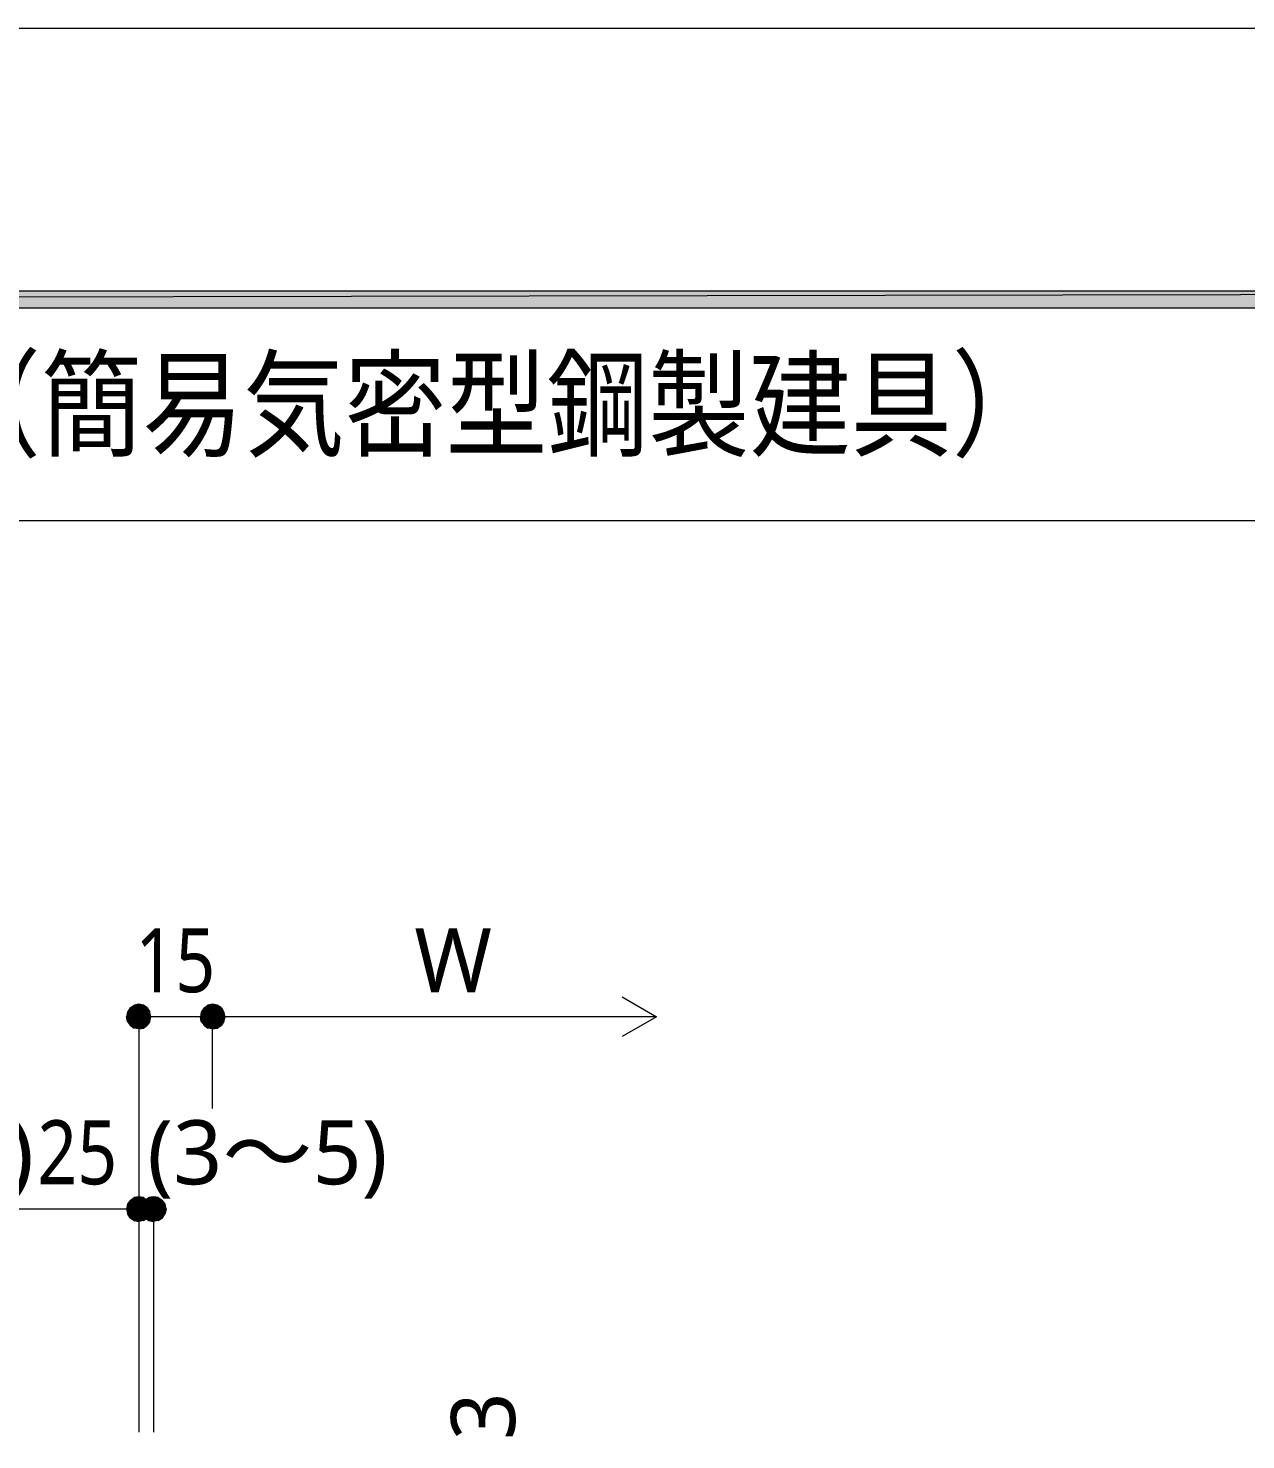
# Model space of a CAD drawing. Header units: millimetres. Extents: x 0 to 420, y 0 to 297.
# Drawn here: x 258.4 to 307.8, y 239.7 to 297 of the extents above; entities that cross this region are included whole.
import ezdxf
from ezdxf.enums import TextEntityAlignment as Align

# ---------------------------------------------------------------- set-up
doc = ezdxf.new("R2010")
doc.units = ezdxf.units.MM
doc.styles.add('kst32b', font='NotoSansJP-Variable.ttf')

msp = doc.modelspace()

# ---------------------------------------------------------------- hatches: boundary and pattern name
h = msp.add_hatch(color=7)
h.paths.add_polyline_path([(394.166, 285.623), (394.166, 286.321), (26.183, 285.623), (394.166, 285.623)])
h.paths.add_polyline_path([(394.166, 286.321), (26.183, 285.623), (26.183, 286.321), (394.166, 286.321)])
h = msp.add_hatch(color=7)
h.paths.add_polyline_path([(262.424, 257.069), (262.382, 256.879), (262.89, 256.879), (262.424, 257.069)])
h.paths.add_polyline_path([(262.382, 256.879), (262.89, 256.879), (262.424, 256.688), (262.382, 256.879)])
h.paths.add_polyline_path([(262.89, 256.879), (262.424, 256.688), (262.53, 256.54), (262.89, 256.879)])
h = msp.add_hatch(color=7)
h.paths.add_polyline_path([(262.89, 257.387), (262.7, 257.344), (262.89, 256.879), (262.89, 257.387)])
h.paths.add_polyline_path([(262.7, 257.344), (262.89, 256.879), (262.53, 257.238), (262.7, 257.344)])
h.paths.add_polyline_path([(262.89, 256.879), (262.53, 257.238), (262.424, 257.069), (262.89, 256.879)])
for points in [[(263.08, 257.344), (262.89, 257.387), (262.89, 256.879), (263.08, 257.344)], [(266.065, 257.344), (265.875, 257.387), (265.875, 256.879), (266.065, 257.344)], [(262.424, 249.28), (262.382, 249.089), (262.89, 249.089), (262.424, 249.28)], [(263.017, 249.28), (262.975, 249.089), (263.483, 249.089), (263.017, 249.28)]]:
    msp.add_hatch(color=7).paths.add_polyline_path(points)
h = msp.add_hatch(color=7)
h.paths.add_polyline_path([(263.377, 256.879), (263.335, 257.069), (262.89, 256.879), (263.377, 256.879)])
h.paths.add_polyline_path([(263.335, 257.069), (262.89, 256.879), (263.229, 257.238), (263.335, 257.069)])
h.paths.add_polyline_path([(262.89, 256.879), (263.229, 257.238), (263.08, 257.344), (262.89, 256.879)])
h = msp.add_hatch(color=7)
h.paths.add_polyline_path([(265.409, 257.069), (265.388, 256.879), (265.875, 256.879), (265.409, 257.069)])
h.paths.add_polyline_path([(265.388, 256.879), (265.875, 256.879), (265.409, 256.688), (265.388, 256.879)])
h.paths.add_polyline_path([(265.875, 256.879), (265.409, 256.688), (265.536, 256.54), (265.875, 256.879)])
h = msp.add_hatch(color=7)
h.paths.add_polyline_path([(265.875, 257.387), (265.684, 257.344), (265.875, 256.879), (265.875, 257.387)])
h.paths.add_polyline_path([(265.684, 257.344), (265.875, 256.879), (265.536, 257.238), (265.684, 257.344)])
h.paths.add_polyline_path([(265.875, 256.879), (265.536, 257.238), (265.409, 257.069), (265.875, 256.879)])
h = msp.add_hatch(color=7)
h.paths.add_polyline_path([(266.382, 256.879), (266.34, 257.069), (265.875, 256.879), (266.382, 256.879)])
h.paths.add_polyline_path([(266.34, 257.069), (265.875, 256.879), (266.234, 257.238), (266.34, 257.069)])
h.paths.add_polyline_path([(265.875, 256.879), (266.234, 257.238), (266.065, 257.344), (265.875, 256.879)])
h = msp.add_hatch(color=7)
h.paths.add_polyline_path([(262.53, 256.54), (262.7, 256.413), (262.89, 256.879), (262.53, 256.54)])
h.paths.add_polyline_path([(262.7, 256.413), (262.89, 256.879), (262.89, 256.392), (262.7, 256.413)])
h.paths.add_polyline_path([(262.89, 256.879), (262.89, 256.392), (263.08, 256.413), (262.89, 256.879)])
h = msp.add_hatch(color=7)
h.paths.add_polyline_path([(263.08, 256.413), (263.229, 256.54), (262.89, 256.879), (263.08, 256.413)])
h.paths.add_polyline_path([(263.229, 256.54), (262.89, 256.879), (263.335, 256.688), (263.229, 256.54)])
h.paths.add_polyline_path([(262.89, 256.879), (263.335, 256.688), (263.377, 256.879), (262.89, 256.879)])
h = msp.add_hatch(color=7)
h.paths.add_polyline_path([(265.536, 256.54), (265.684, 256.413), (265.875, 256.879), (265.536, 256.54)])
h.paths.add_polyline_path([(265.684, 256.413), (265.875, 256.879), (265.875, 256.392), (265.684, 256.413)])
h.paths.add_polyline_path([(265.875, 256.879), (265.875, 256.392), (266.065, 256.413), (265.875, 256.879)])
h = msp.add_hatch(color=7)
h.paths.add_polyline_path([(266.065, 256.413), (266.234, 256.54), (265.875, 256.879), (266.065, 256.413)])
h.paths.add_polyline_path([(266.234, 256.54), (265.875, 256.879), (266.34, 256.688), (266.234, 256.54)])
h.paths.add_polyline_path([(265.875, 256.879), (266.34, 256.688), (266.382, 256.879), (265.875, 256.879)])
h = msp.add_hatch(color=7)
h.paths.add_polyline_path([(262.382, 249.089), (262.424, 248.899), (262.89, 249.089), (262.382, 249.089)])
h.paths.add_polyline_path([(262.424, 248.899), (262.89, 249.089), (262.53, 248.729), (262.424, 248.899)])
h.paths.add_polyline_path([(262.89, 249.089), (262.53, 248.729), (262.7, 248.624), (262.89, 249.089)])
h = msp.add_hatch(color=7)
h.paths.add_polyline_path([(262.89, 249.576), (262.7, 249.555), (262.89, 249.089), (262.89, 249.576)])
h.paths.add_polyline_path([(262.7, 249.555), (262.89, 249.089), (262.53, 249.428), (262.7, 249.555)])
h.paths.add_polyline_path([(262.89, 249.089), (262.53, 249.428), (262.424, 249.28), (262.89, 249.089)])
h = msp.add_hatch(color=7)
h.paths.add_polyline_path([(262.7, 248.624), (262.89, 248.581), (262.89, 249.089), (262.7, 248.624)])
h.paths.add_polyline_path([(262.89, 248.581), (262.89, 249.089), (263.08, 248.624), (262.89, 248.581)])
h.paths.add_polyline_path([(262.89, 249.089), (263.08, 248.624), (263.229, 248.729), (262.89, 249.089)])
h = msp.add_hatch(color=7)
h.paths.add_polyline_path([(263.335, 249.28), (263.229, 249.428), (262.89, 249.089), (263.335, 249.28)])
h.paths.add_polyline_path([(263.229, 249.428), (262.89, 249.089), (263.08, 249.555), (263.229, 249.428)])
h.paths.add_polyline_path([(262.89, 249.089), (263.08, 249.555), (262.89, 249.576), (262.89, 249.089)])
h = msp.add_hatch(color=7)
h.paths.add_polyline_path([(263.229, 248.729), (263.335, 248.899), (262.89, 249.089), (263.229, 248.729)])
h.paths.add_polyline_path([(263.335, 248.899), (262.89, 249.089), (263.377, 249.089), (263.335, 248.899)])
h.paths.add_polyline_path([(262.89, 249.089), (263.377, 249.089), (263.335, 249.28), (262.89, 249.089)])
h = msp.add_hatch(color=7)
h.paths.add_polyline_path([(262.975, 249.089), (263.017, 248.899), (263.483, 249.089), (262.975, 249.089)])
h.paths.add_polyline_path([(263.017, 248.899), (263.483, 249.089), (263.123, 248.729), (263.017, 248.899)])
h.paths.add_polyline_path([(263.483, 249.089), (263.123, 248.729), (263.292, 248.624), (263.483, 249.089)])
h = msp.add_hatch(color=7)
h.paths.add_polyline_path([(263.483, 249.576), (263.292, 249.555), (263.483, 249.089), (263.483, 249.576)])
h.paths.add_polyline_path([(263.292, 249.555), (263.483, 249.089), (263.123, 249.428), (263.292, 249.555)])
h.paths.add_polyline_path([(263.483, 249.089), (263.123, 249.428), (263.017, 249.28), (263.483, 249.089)])
h = msp.add_hatch(color=7)
h.paths.add_polyline_path([(263.292, 248.624), (263.483, 248.581), (263.483, 249.089), (263.292, 248.624)])
h.paths.add_polyline_path([(263.483, 248.581), (263.483, 249.089), (263.673, 248.624), (263.483, 248.581)])
h.paths.add_polyline_path([(263.483, 249.089), (263.673, 248.624), (263.843, 248.729), (263.483, 249.089)])
h = msp.add_hatch(color=7)
h.paths.add_polyline_path([(263.948, 249.28), (263.843, 249.428), (263.483, 249.089), (263.948, 249.28)])
h.paths.add_polyline_path([(263.843, 249.428), (263.483, 249.089), (263.673, 249.555), (263.843, 249.428)])
h.paths.add_polyline_path([(263.483, 249.089), (263.673, 249.555), (263.483, 249.576), (263.483, 249.089)])
h = msp.add_hatch(color=7)
h.paths.add_polyline_path([(263.843, 248.729), (263.948, 248.899), (263.483, 249.089), (263.843, 248.729)])
h.paths.add_polyline_path([(263.948, 248.899), (263.483, 249.089), (263.991, 249.089), (263.948, 248.899)])
h.paths.add_polyline_path([(263.483, 249.089), (263.991, 249.089), (263.948, 249.28), (263.483, 249.089)])

# ---------------------------------------------------------------- linework, layer by layer
at = {"lineweight": 13}
msp.add_lwpolyline([(0.191, 0), (0.191, 296.968), (420.158, 296.968), (420.158, 0)], close=True, dxfattribs=at)
at = {"lineweight": 0}
for points in [[(394.166, 285.623), (394.166, 286.321), (26.183, 285.623)], [(394.166, 286.321), (26.183, 285.623), (26.183, 286.321)], [(262.424, 257.069), (262.382, 256.879), (262.89, 256.879)], [(262.89, 256.879), (262.53, 257.238), (262.424, 257.069)], [(262.7, 257.344), (262.89, 256.879), (262.53, 257.238)], [(262.89, 257.387), (262.7, 257.344), (262.89, 256.879)], [(263.08, 257.344), (262.89, 257.387), (262.89, 256.879)], [(262.89, 256.879), (263.229, 257.238), (263.08, 257.344)], [(263.335, 257.069), (262.89, 256.879), (263.229, 257.238)], [(263.377, 256.879), (263.335, 257.069), (262.89, 256.879)], [(265.409, 257.069), (265.388, 256.879), (265.875, 256.879)], [(265.875, 256.879), (265.536, 257.238), (265.409, 257.069)], [(265.684, 257.344), (265.875, 256.879), (265.536, 257.238)], [(265.875, 257.387), (265.684, 257.344), (265.875, 256.879)], [(266.065, 257.344), (265.875, 257.387), (265.875, 256.879)], [(265.875, 256.879), (266.234, 257.238), (266.065, 257.344)], [(266.34, 257.069), (265.875, 256.879), (266.234, 257.238)], [(266.382, 256.879), (266.34, 257.069), (265.875, 256.879)], [(262.382, 256.879), (262.89, 256.879), (262.424, 256.688)], [(262.89, 256.879), (262.424, 256.688), (262.53, 256.54)], [(262.53, 256.54), (262.7, 256.413), (262.89, 256.879)], [(262.7, 256.413), (262.89, 256.879), (262.89, 256.392)], [(262.89, 256.879), (262.89, 256.392), (263.08, 256.413)], [(263.08, 256.413), (263.229, 256.54), (262.89, 256.879)], [(263.229, 256.54), (262.89, 256.879), (263.335, 256.688)], [(262.89, 256.879), (263.335, 256.688), (263.377, 256.879)], [(265.388, 256.879), (265.875, 256.879), (265.409, 256.688)], [(265.875, 256.879), (265.409, 256.688), (265.536, 256.54)], [(265.536, 256.54), (265.684, 256.413), (265.875, 256.879)], [(265.684, 256.413), (265.875, 256.879), (265.875, 256.392)], [(265.875, 256.879), (265.875, 256.392), (266.065, 256.413)], [(266.065, 256.413), (266.234, 256.54), (265.875, 256.879)], [(266.234, 256.54), (265.875, 256.879), (266.34, 256.688)], [(265.875, 256.879), (266.34, 256.688), (266.382, 256.879)], [(262.424, 249.28), (262.382, 249.089), (262.89, 249.089)], [(262.382, 249.089), (262.424, 248.899), (262.89, 249.089)], [(262.89, 249.089), (262.53, 249.428), (262.424, 249.28)], [(262.424, 248.899), (262.89, 249.089), (262.53, 248.729)], [(262.7, 249.555), (262.89, 249.089), (262.53, 249.428)], [(262.89, 249.089), (262.53, 248.729), (262.7, 248.624)], [(262.89, 249.576), (262.7, 249.555), (262.89, 249.089)], [(262.7, 248.624), (262.89, 248.581), (262.89, 249.089)], [(262.89, 249.089), (263.08, 249.555), (262.89, 249.576)], [(263.229, 249.428), (262.89, 249.089), (263.08, 249.555)], [(263.335, 249.28), (263.229, 249.428), (262.89, 249.089)], [(262.89, 249.089), (263.377, 249.089), (263.335, 249.28)], [(262.89, 248.581), (262.89, 249.089), (263.08, 248.624)], [(262.89, 249.089), (263.08, 248.624), (263.229, 248.729)], [(263.229, 248.729), (263.335, 248.899), (262.89, 249.089)], [(263.335, 248.899), (262.89, 249.089), (263.377, 249.089)], [(263.017, 249.28), (262.975, 249.089), (263.483, 249.089)], [(262.975, 249.089), (263.017, 248.899), (263.483, 249.089)], [(263.483, 249.089), (263.123, 249.428), (263.017, 249.28)], [(263.017, 248.899), (263.483, 249.089), (263.123, 248.729)], [(263.292, 249.555), (263.483, 249.089), (263.123, 249.428)], [(263.483, 249.089), (263.123, 248.729), (263.292, 248.624)], [(263.483, 249.576), (263.292, 249.555), (263.483, 249.089)], [(263.292, 248.624), (263.483, 248.581), (263.483, 249.089)], [(263.483, 249.089), (263.673, 249.555), (263.483, 249.576)], [(263.843, 249.428), (263.483, 249.089), (263.673, 249.555)], [(263.948, 249.28), (263.843, 249.428), (263.483, 249.089)], [(263.483, 249.089), (263.991, 249.089), (263.948, 249.28)], [(263.483, 248.581), (263.483, 249.089), (263.673, 248.624)], [(263.483, 249.089), (263.673, 248.624), (263.843, 248.729)], [(263.843, 248.729), (263.948, 248.899), (263.483, 249.089)], [(263.948, 248.899), (263.483, 249.089), (263.991, 249.089)]]:
    msp.add_lwpolyline(points, close=True, dxfattribs=at)
at = {"lineweight": 13}
for points in [[(394.166, 276.987), (26.183, 276.987)], [(282.49, 257.683), (283.887, 256.879), (282.49, 256.074)], [(265.875, 256.879), (262.848, 256.879)], [(262.89, 256.879), (262.89, 240.03)], [(283.866, 256.879), (265.875, 256.879)], [(265.875, 253.153), (265.875, 256.476)], [(252.878, 240.03), (252.878, 249.089), (257.873, 249.089), (262.89, 249.089), (263.483, 249.089)], [(263.483, 249.089), (263.483, 240.03)]]:
    msp.add_lwpolyline(points, dxfattribs=at)

# ---------------------------------------------------------------- texts
at = {"style": 'kst32b'}
for s, height, p, p2 in [('標準型建具枠（簡易気密型鋼製建具）', 3.49081, (230.166, 279.971), (299.982, 279.971)), ('15', 2.5989, (262.742, 257.873), (265.99, 257.873)), ('(25)', 2.5989, (252.137, 250.084), (258.635, 250.084)), ('25', 2.5989, (258.762, 250.084), (262.011, 250.084)), ('(3～5)', 2.5989, (263.229, 250.084), (272.975, 250.084))]:
    msp.add_text(s, height=height, dxfattribs=at).set_placement(p, p2, align=Align.FIT)
msp.add_text('W', height=2.599, dxfattribs=at).set_placement((274.066, 257.873))
msp.add_text('3', height=2.599, rotation=90, dxfattribs=at).set_placement((278.151, 239.712))

doc.saveas('drawing.dxf')
